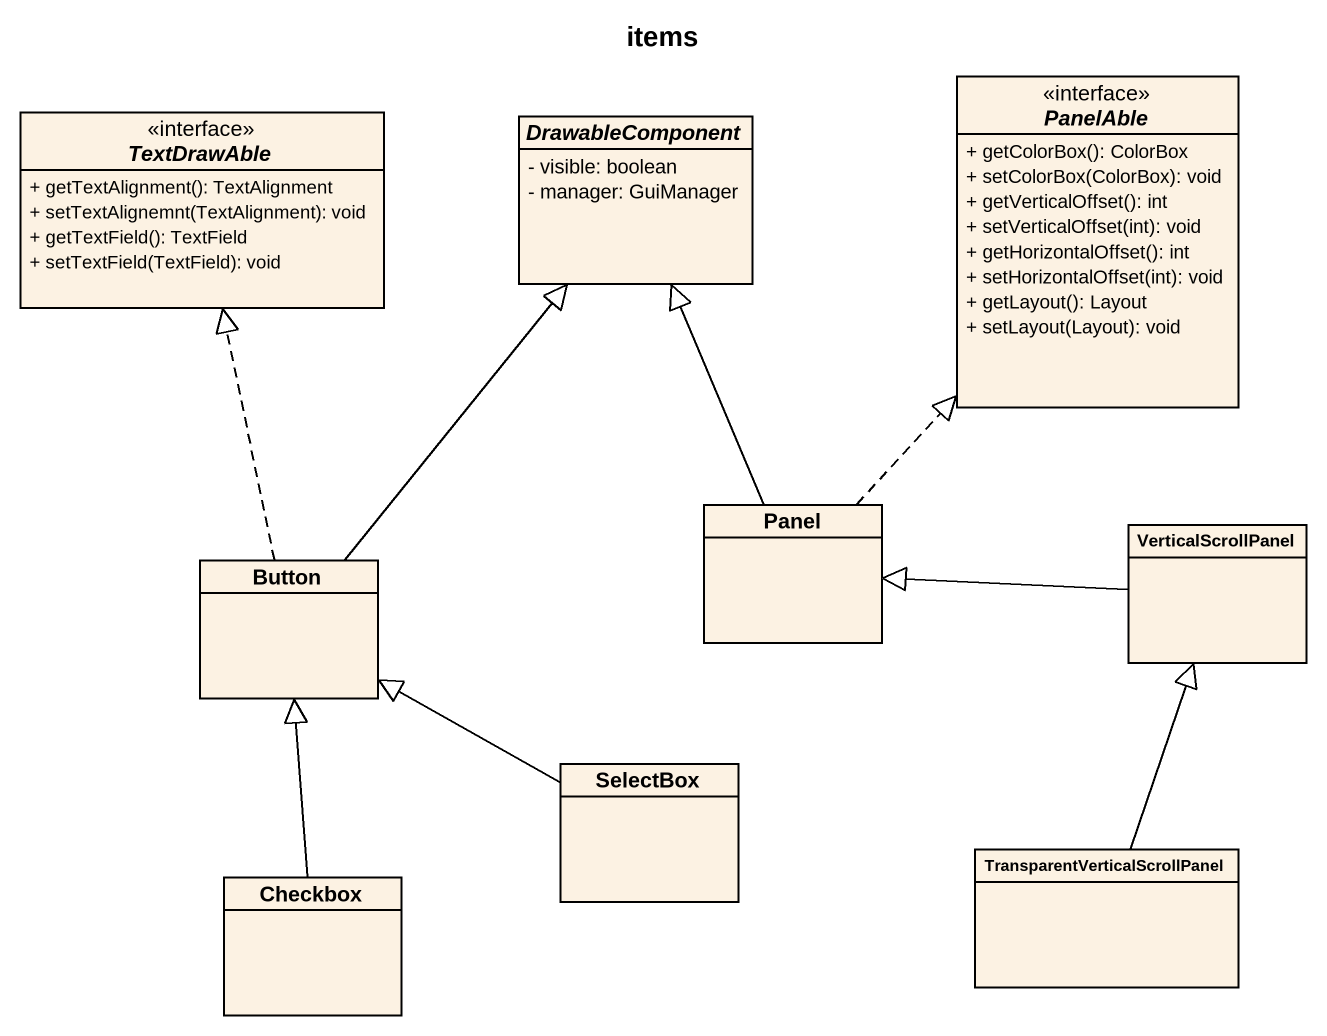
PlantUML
@startuml
title items
hide circle
hide empty members
skinparam classAttributeIconSize 0
interface PanelAble {
  + getColorBox(): ColorBox
  + setColorBox(ColorBox): void
  + getVerticalOffset(): int
  + setVerticalOffset(int): void
  + getHorizontalOffset(): int
  + setHorizontalOffset(int): void
  + getLayout(): Layout
  + setLayout(Layout): void
}
interface TextDrawAble {
  + getTextAlignment(): TextAlignment
  + setTextAlignemnt(TextAlignment): void
  + getTextField(): TextField
  + setTextField(TextField): void
}
abstract class DrawableComponent {
  - visible: boolean
  - manager: GuiManager
}
class Panel
class VerticalScrollPanel
class Button
class SelectBox
class Checkbox
class "TransparentVerticalScrollPanel" as TransparentVerticalScrollPan
Panel .up.|> PanelAble
Panel -up-|> DrawableComponent
VerticalScrollPanel -left-|> Panel
Button .up.|> TextDrawAble
Button -up-|> DrawableComponent
SelectBox -left-|> Button
Checkbox -up-|> Button
TransparentVerticalScrollPan -up-|> VerticalScrollPanel
@enduml
